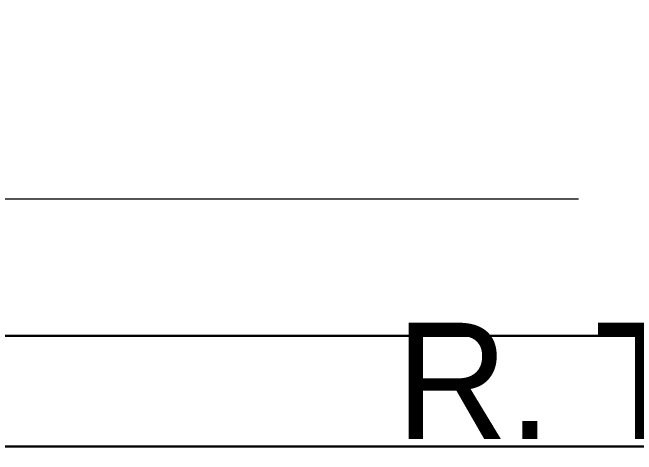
# Model space of a CAD drawing. Header units: millimetres. Extents: x -280308 to 6402717, y -14 to 2073074.
# Drawn here: x -6585 to -4793, y 343640 to 344909 of the extents above; entities that cross this region are included whole.
import ezdxf
from ezdxf.enums import TextEntityAlignment as Align

# ---------------------------------------------------------------- set-up
doc = ezdxf.new("R2010")
doc.units = ezdxf.units.MM
doc.linetypes.add('ACAD_ISO08W100', pattern=[36, 24, -3, 6, -3])
doc.linetypes.add('DASHED2', pattern=[0.375, 0.25, -0.125])
doc.layers.get('0').update_dxf_attribs({"lineweight": 0})
doc.layers.add('-P-ABK', color=7, linetype='Continuous', lineweight=30, true_color=0x05ffff)
doc.layers.add('P-AKT', color=7, linetype='Continuous', lineweight=30, true_color=0xfe0101)
doc.layers.add('A-ANNOTATION', color=144, linetype='Continuous', lineweight=0)
doc.layers.add('A-TEXT', color=254, linetype='Continuous')
doc.styles.add('Annotative', font='arial.ttf', dxfattribs={"height": 1.25})
doc.styles.get("Standard").update_dxf_attribs({"font": 'arial.ttf'})

# ---------------------------------------------------------------- blocks, each defined once
blk = doc.blocks.new('*U539')
at = {"layer": 'A-ANNOTATION', "linetype": 'ACAD_ISO08W100', "ltscale": 0.25}
blk.add_lwpolyline([(0, -7.6411), (0, -228.3482)], dxfattribs=at)
at = {"layer": 'A-TEXT'}
blk.add_attdef('N', text='', height=0.9, dxfattribs=at).set_placement((0, 2.75), align=Align.MIDDLE_CENTER)
blk = doc.blocks.new('A$Cf37525da')
at = {"color": 124, "xscale": -360.0000000000001, "yscale": 360.0000000000001, "zscale": 360.0000000000001, "rotation": 270}
blk.add_blockref('*U539', (4643.8, -5900), dxfattribs=at)
blk = doc.blocks.new('1')
at = {"ltscale": 0.25}
blk.add_blockref('A$Cf37525da', (22307.9, 350273.3), dxfattribs=at)
at = {"layer": 'A-TEXT', "ltscale": 0.25, "insert": (-6896.8, 344018.7), "char_height": 267.3, "attachment_point": 1, "style": 'Annotative'}
blk.add_mtext_dynamic_manual_height_columns('\\pxqc;{\\fCentury Gothic|b0|i0|c0|p34;\\H1.25x;R. TUNGGU LAB&RADIOLOGI\\P\\H0.8x;FFL %%P 0.000}', width=5332.382, gutter_width=1670.6, heights=[0], dxfattribs=at)

msp = doc.modelspace()

# ---------------------------------------------------------------- linework, layer by layer
at = {"layer": '-P-ABK', "linetype": 'DASHED2', "ltscale": 5, "flags": 128}
msp.add_lwpolyline([(-22065.5, 344866.9), (-22065.5, 343771.3), (-21899.5, 343663.2), (4575.5, 343663.2), (5035.4, 344229.9)], dxfattribs=at)
at = {"layer": 'P-AKT', "linetype": 'Continuous', "flags": 128}
msp.add_lwpolyline([(-21965.4, 345288.7), (-21965.4, 344036.2), (-21912, 343981.3), (4571, 343981.3), (5036.2, 344651.7)], dxfattribs=at)

# ---------------------------------------------------------------- block references
msp.add_blockref('1', (0, 0))

doc.saveas('drawing.dxf')
